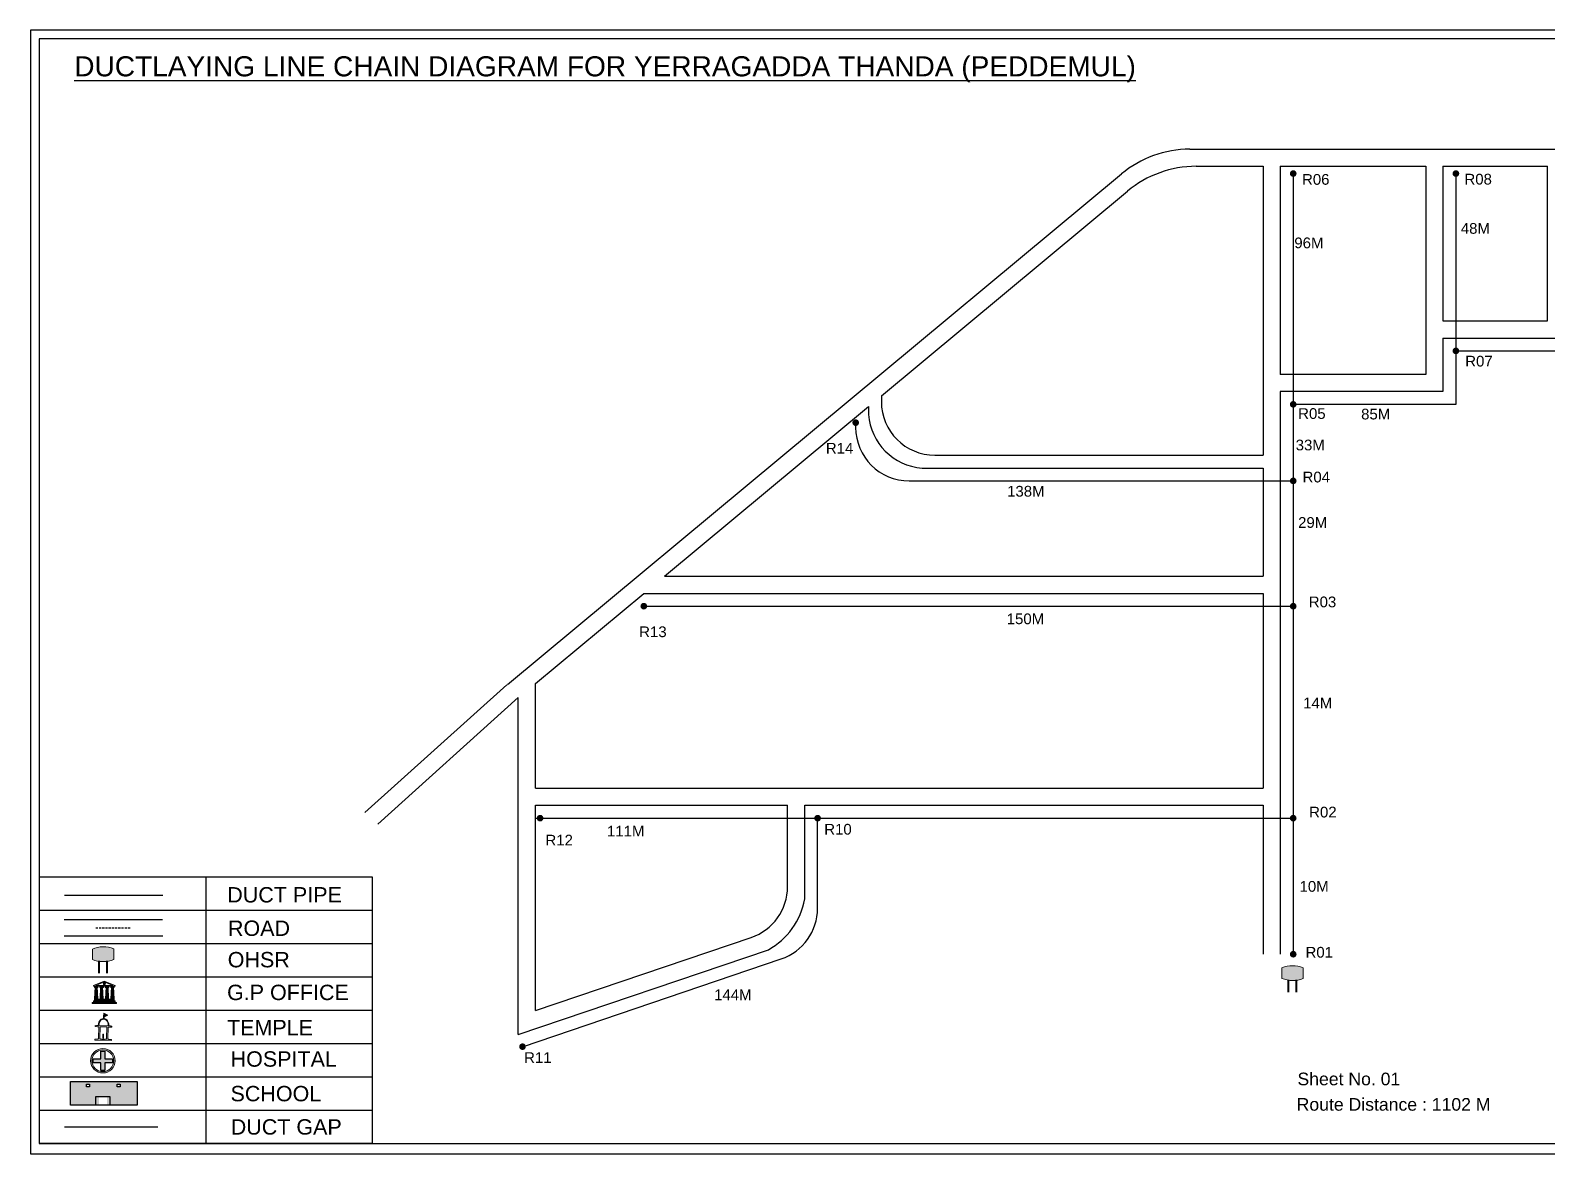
# Model space of a CAD drawing. Header units: inches. Extents: x 740 to 2793, y 71 to 1323.
# Drawn here: x 757 to 1465, y 799 to 1323 of the extents above; entities that cross this region are included whole.
import ezdxf

# ---------------------------------------------------------------- set-up
doc = ezdxf.new("R2010")
doc.units = ezdxf.units.IN
doc.header["$MEASUREMENT"] = 0
doc.linetypes.add('DASHEDX2', pattern=[1.5, 1, -0.5])
for name, color, linetype in [('LANDMARK', 7, 'Continuous'), ('OHT', 7, 'Continuous'), ('pipe', 5, 'Continuous')]:
    doc.layers.add(name, color=color, linetype=linetype)
doc.styles.get("Standard").update_dxf_attribs({"font": 'arial.ttf'})

# ---------------------------------------------------------------- blocks, each defined once
blk = doc.blocks.new('OHT')
at = {"linetype": 'Continuous', "lineweight": 0, "true_color": 0x0ffffc}
blk.add_hatch(color=4, dxfattribs=at).paths.add_polyline_path([(0.012, 1), (0, 1, 0.101323), (-0.4, 0.916), (-0.4, 0.525, 0.194075), (0.399, 0.521), (0.399, 0.921, 0.097877)])
at = {"color": 4, "linetype": 'Continuous', "lineweight": 0, "true_color": 0x0ffffc, "flags": 128}
for points in [[(-0.4, 0.525), (-0.4, 0.916)], [(0.399, 0.521), (0.399, 0.921)]]:
    blk.add_lwpolyline(points, dxfattribs=at)
at = {"color": 4, "linetype": 'Continuous', "lineweight": 0, "true_color": 0x0ffffc, "const_width": 0.075, "flags": 128}
for points in [[(-0.15, 0), (-0.15, 0.475)], [(0.15, 0), (0.15, 0.473)]]:
    blk.add_lwpolyline(points, dxfattribs=at)
at = {"color": 4, "linetype": 'Continuous', "lineweight": 0, "true_color": 0x0ffffc}
for centre, radius, start, end in [((0.006, -0.019), 1.019, 67.3109, 113.4711), ((0.004, 1.513), 1.068, 247.7682, 291.7007)]:
    blk.add_arc(centre, radius, start, end, dxfattribs=at)
blk = doc.blocks.new('Government_Office')
at = {"linetype": 'Continuous', "lineweight": 0, "true_color": 0xff0000}
h = blk.add_hatch(color=1, dxfattribs=at)
h.paths.add_polyline_path([(0.44, 0.72), (0.45, 0.75), (0, 0.93), (-0.45, 0.75), (-0.44, 0.72)])
h.paths.add_polyline_path([(0.355, 0.75), (-0.355, 0.75), (0, 0.9)], flags=16)
h.paths.add_polyline_path([(0, 0.778, -1), (0, 0.872, -1)], flags=0)
h = blk.add_hatch(color=1, dxfattribs=at)
edge = h.paths.add_edge_path()
edge.add_line((-0.27, 0.195), (-0.295, 0.675))
edge.add_line((-0.295, 0.675), (-0.29, 0.675))
edge.add_arc((-0.278, 0.688), 0.0176, 225.30401, 441.56588)
edge.add_line((-0.275, 0.705), (-0.395, 0.705))
edge.add_arc((-0.392, 0.688), 0.0176, 98.43412, 314.69599)
edge.add_line((-0.38, 0.675), (-0.375, 0.675))
edge.add_line((-0.375, 0.675), (-0.4, 0.195))
edge.add_line((-0.4, 0.195), (-0.27, 0.195))
h = blk.add_hatch(color=1, dxfattribs=at)
edge = h.paths.add_edge_path()
edge.add_line((-0.047, 0.195), (-0.072, 0.675))
edge.add_line((-0.072, 0.675), (-0.067, 0.675))
edge.add_arc((-0.054, 0.688), 0.0176, 225.30401, 441.56588)
edge.add_line((-0.052, 0.705), (-0.172, 0.705))
edge.add_arc((-0.169, 0.688), 0.0176, 98.43412, 314.69599)
edge.add_line((-0.157, 0.675), (-0.152, 0.675))
edge.add_line((-0.152, 0.675), (-0.177, 0.195))
edge.add_line((-0.177, 0.195), (-0.047, 0.195))
h = blk.add_hatch(color=1, dxfattribs=at)
edge = h.paths.add_edge_path()
edge.add_arc((0, 0.825), 0.0467, 90, 270)
edge.add_arc((0, 0.825), 0.0467, 270, 450)
h = blk.add_hatch(color=1, dxfattribs=at)
edge = h.paths.add_edge_path()
edge.add_line((0.177, 0.195), (0.152, 0.675))
edge.add_line((0.152, 0.675), (0.157, 0.675))
edge.add_arc((0.169, 0.688), 0.0176, 225.30401, 441.56588)
edge.add_line((0.172, 0.705), (0.052, 0.705))
edge.add_arc((0.054, 0.688), 0.0176, 98.43412, 314.69599)
edge.add_line((0.067, 0.675), (0.072, 0.675))
edge.add_line((0.072, 0.675), (0.047, 0.195))
edge.add_line((0.047, 0.195), (0.177, 0.195))
h = blk.add_hatch(color=1, dxfattribs=at)
edge = h.paths.add_edge_path()
edge.add_line((0.4, 0.195), (0.375, 0.675))
edge.add_line((0.375, 0.675), (0.38, 0.675))
edge.add_arc((0.392, 0.688), 0.0176, 225.30401, 441.56588)
edge.add_line((0.395, 0.705), (0.275, 0.705))
edge.add_arc((0.278, 0.688), 0.0176, 98.43412, 314.69599)
edge.add_line((0.29, 0.675), (0.295, 0.675))
edge.add_line((0.295, 0.675), (0.27, 0.195))
edge.add_line((0.27, 0.195), (0.4, 0.195))
for points in [[(-0.5, 0.05), (0.5, 0.05), (0.5, 0), (-0.5, 0)], [(-0.45, 0.075), (-0.45, 0.12), (0.45, 0.12), (0.45, 0.075)], [(-0.4, 0.14), (-0.4, 0.18), (0.4, 0.18), (0.4, 0.14)]]:
    blk.add_hatch(color=1, dxfattribs=at).paths.add_polyline_path(points)
at = {"color": 1, "linetype": 'Continuous', "lineweight": 0, "true_color": 0xff0000, "flags": 128}
for points in [[(-0.45, 0.75), (-0.44, 0.72), (0.44, 0.72), (0.45, 0.75), (0, 0.93)], [(-0.355, 0.75), (0.355, 0.75), (0, 0.9)], [(-0.5, 0.05), (0.5, 0.05), (0.5, 0), (-0.5, 0)], [(-0.45, 0.075), (-0.45, 0.12), (0.45, 0.12), (0.45, 0.075)], [(-0.4, 0.14), (-0.4, 0.18), (0.4, 0.18), (0.4, 0.14)]]:
    blk.add_lwpolyline(points, close=True, dxfattribs=at)
for points in [[(-0.27, 0.195), (-0.295, 0.675), (-0.29, 0.675, 1.379694), (-0.275, 0.705), (-0.395, 0.705, 1.379694), (-0.38, 0.675), (-0.375, 0.675), (-0.4, 0.195)], [(-0.047, 0.195), (-0.072, 0.675), (-0.067, 0.675, 1.379694), (-0.052, 0.705), (-0.172, 0.705, 1.379694), (-0.157, 0.675), (-0.152, 0.675), (-0.177, 0.195)], [(0, 0.872, 1), (0, 0.778, 1)], [(0.177, 0.195), (0.152, 0.675), (0.157, 0.675, 1.379694), (0.172, 0.705), (0.052, 0.705, 1.379694), (0.067, 0.675), (0.072, 0.675), (0.047, 0.195)], [(0.4, 0.195), (0.375, 0.675), (0.38, 0.675, 1.379694), (0.395, 0.705), (0.275, 0.705, 1.379694), (0.29, 0.675), (0.295, 0.675), (0.27, 0.195)]]:
    blk.add_lwpolyline(points, format="xyb", close=True, dxfattribs=at)
blk = doc.blocks.new('Temple')
at = {"linetype": 'Continuous', "lineweight": 0, "true_color": 0xff0000}
h = blk.add_hatch(color=1, dxfattribs=at)
edge = h.paths.add_edge_path()
edge.add_line((0.175, 0.49), (0.225, 0.49))
edge.add_line((0.225, 0.49), (0.225, 0.497))
edge.add_line((0.225, 0.497), (0.307, 0.497))
edge.add_line((0.307, 0.497), (0.307, 0.533))
edge.add_line((0.307, 0.533), (0.257, 0.533))
edge.add_line((0.257, 0.533), (0.257, 0.54))
edge.add_line((0.257, 0.54), (0.2, 0.54))
edge.add_spline(control_points=[(0.2, 0.54), (0.2, 0.589), (0.19, 0.638), (0.142, 0.743), (0.092, 0.79), (0.027, 0.805), (0.02, 0.806), (0.012, 0.806)], knot_values=[4.712389, 4.712389, 4.712389, 4.712389, 5.278166, 5.278166, 6.117402, 6.117402, 6.223801, 6.223801, 6.223801, 6.223801], degree=3, periodic=0)
edge.add_line((0.012, 0.806), (0.012, 0.79))
edge.add_line((0.012, 0.79), (-0.012, 0.79))
edge.add_line((-0.012, 0.79), (-0.012, 0.806))
edge.add_spline(control_points=[(-0.012, 0.806), (-0.055, 0.802), (-0.096, 0.781), (-0.171, 0.699), (-0.197, 0.628), (-0.2, 0.55), (-0.2, 0.545), (-0.2, 0.54)], knot_values=[6.343965, 6.343965, 6.343965, 6.343965, 6.956638, 6.956638, 7.795874, 7.795874, 7.853982, 7.853982, 7.853982, 7.853982], degree=3, periodic=0)
edge.add_line((-0.2, 0.54), (-0.257, 0.54))
edge.add_line((-0.257, 0.54), (-0.257, 0.533))
edge.add_line((-0.257, 0.533), (-0.307, 0.533))
edge.add_line((-0.307, 0.533), (-0.307, 0.497))
edge.add_line((-0.307, 0.497), (-0.225, 0.497))
edge.add_line((-0.225, 0.497), (-0.225, 0.49))
edge.add_line((-0.225, 0.49), (-0.175, 0.49))
edge.add_line((-0.175, 0.49), (-0.175, 0.07))
edge.add_arc((-0.205, 0.07), 0.03, -90, 0, ccw=False)
edge.add_line((-0.205, 0.04), (-0.257, 0.04))
edge.add_line((-0.257, 0.04), (-0.257, 0.033))
edge.add_line((-0.257, 0.033), (-0.307, 0.033))
edge.add_line((-0.307, 0.033), (-0.307, 0))
edge.add_line((-0.307, 0), (0.307, 0))
edge.add_line((0.307, 0), (0.307, 0.033))
edge.add_line((0.307, 0.033), (0.257, 0.033))
edge.add_line((0.257, 0.033), (0.257, 0.04))
edge.add_line((0.257, 0.04), (0.205, 0.04))
edge.add_arc((0.205, 0.07), 0.03, 180, 270, ccw=False)
edge.add_line((0.175, 0.07), (0.175, 0.49))
h.paths.add_polyline_path([(0.125, 0.07, -0.414214), (0.095, 0.04), (0.05, 0.04), (0.05, 0.033), (-0.05, 0.033), (-0.05, 0.04), (-0.095, 0.04, -0.414214), (-0.125, 0.07), (-0.125, 0.497), (0.125, 0.497)], flags=16)
edge = h.paths.add_edge_path(flags=16)
edge.add_ellipse((0, 0.54), major_axis=(0, 0.242), ratio=0.722808, start_angle=270, end_angle=450, ccw=False)
edge.add_line((0.175, 0.54), (-0.175, 0.54))
h.paths.add_polyline_path([(0.012, 0.23), (0.012, 0.07), (-0.012, 0.07), (-0.012, 0.23)], flags=0)
h = blk.add_hatch(color=1, dxfattribs=at)
edge = h.paths.add_edge_path()
edge.add_line((0.012, 0.857), (0, 0.85))
edge.add_line((0, 0.85), (-0.003, 0.925))
edge.add_line((-0.003, 0.925), (-0.012, 0.925))
edge.add_line((-0.012, 0.925), (-0.012, 0.806))
edge.add_spline(control_points=[(-0.012, 0.806), (-0.004, 0.807), (0.004, 0.807), (0.012, 0.806)], knot_values=[6.223801, 6.223801, 6.223801, 6.223801, 6.343965, 6.343965, 6.343965, 6.343965], degree=3, periodic=0)
edge.add_line((0.012, 0.806), (0.012, 0.857))
h = blk.add_hatch(color=1, dxfattribs=at)
edge = h.paths.add_edge_path()
edge.add_line((0.012, 0.79), (0.012, 0.806))
edge.add_spline(control_points=[(0.012, 0.806), (0.004, 0.807), (-0.004, 0.807), (-0.012, 0.806)], knot_values=[6.223801, 6.223801, 6.223801, 6.223801, 6.343965, 6.343965, 6.343965, 6.343965], degree=3, periodic=0)
edge.add_line((-0.012, 0.806), (-0.012, 0.79))
edge.add_line((-0.012, 0.79), (0.012, 0.79))
at = {"linetype": 'Continuous', "lineweight": 0, "true_color": 0xe66000}
blk.add_hatch(color=32, dxfattribs=at).paths.add_polyline_path([(-0.006, 1), (0.147, 0.931), (0, 0.85)])
at = {"color": 1, "linetype": 'Continuous', "lineweight": 0, "true_color": 0xff0000, "flags": 128}
for points in [[(0.012, 0.925), (-0.012, 0.925), (-0.012, 0.79), (0.012, 0.79)], [(0.012, 0.23), (-0.012, 0.23), (-0.012, 0.07), (0.012, 0.07)]]:
    blk.add_lwpolyline(points, close=True, dxfattribs=at)
at = {"color": 32, "linetype": 'Continuous', "lineweight": 0, "true_color": 0xe66000, "flags": 128}
blk.add_lwpolyline([(-0.006, 1), (0.147, 0.931), (0, 0.85), (-0.006, 1)], dxfattribs=at)
at = {"color": 1, "linetype": 'Continuous', "lineweight": 0, "true_color": 0xff0000, "flags": 128}
blk.add_lwpolyline([(0.2, 0.54), (0.257, 0.54), (0.257, 0.533), (0.307, 0.533), (0.307, 0.497), (0.225, 0.497), (0.225, 0.49), (0.175, 0.49), (0.175, 0.07, 0.414214), (0.205, 0.04), (0.257, 0.04), (0.257, 0.033), (0.307, 0.033), (0.307, 0), (-0.307, 0), (-0.307, 0.033), (-0.257, 0.033), (-0.257, 0.04), (-0.205, 0.04, 0.414214), (-0.175, 0.07), (-0.175, 0.49), (-0.225, 0.49), (-0.225, 0.497), (-0.307, 0.497), (-0.307, 0.533), (-0.257, 0.533), (-0.257, 0.54), (-0.2, 0.54)], format="xyb", dxfattribs=at)
blk.add_lwpolyline([(-0.175, 0.54), (0.175, 0.54)], dxfattribs=at)
blk.add_lwpolyline([(0.125, 0.497), (0.125, 0.07, -0.414214), (0.095, 0.04), (0.05, 0.04), (0.05, 0.033), (-0.05, 0.033), (-0.05, 0.04), (-0.095, 0.04, -0.414214), (-0.125, 0.07), (-0.125, 0.497)], format="xyb", close=True, dxfattribs=at)
at = {"color": 1, "linetype": 'Continuous', "lineweight": 0, "true_color": 0xff0000}
blk.add_ellipse((0, 0.54), major_axis=(0, 0.242), ratio=0.722808, start_param=4.712389, end_param=7.853982, dxfattribs=at)
blk.add_open_spline([(0.2, 0.54), (0.2, 0.589), (0.19, 0.638), (0.142, 0.743), (0.092, 0.79), (-0.023, 0.816), (-0.085, 0.794), (-0.171, 0.699), (-0.197, 0.628), (-0.2, 0.55), (-0.2, 0.545), (-0.2, 0.54)], degree=3, knots=[4.712389, 4.712389, 4.712389, 4.712389, 5.278166, 5.278166, 6.117402, 6.117402, 6.956638, 6.956638, 7.795874, 7.795874, 7.853982, 7.853982, 7.853982, 7.853982], dxfattribs=at)
blk = doc.blocks.new('*U6')
at = {"color": 0, "linetype": 'DASHEDX2', "transparency": 16777216}
blk.add_line((-8.22, 0), (8.01, 0), dxfattribs=at)
blk = doc.blocks.new('Hospital')
at = {"linetype": 'Continuous', "lineweight": 0, "true_color": 0x000000}
h = blk.add_hatch(color=18, dxfattribs=at)
h.paths.add_polyline_path([(-0.5, 0, 1), (0.5, 0, 1)])
h.paths.add_polyline_path([(0.446, 0, -1), (-0.446, 0, -1)], flags=16)
at = {"linetype": 'Continuous', "true_color": 0xff0000}
blk.add_hatch(color=1, dxfattribs=at).paths.add_polyline_path([(-0.394, 0.08), (-0.08, 0.08), (-0.08, 0.394), (0.08, 0.394), (0.08, 0.08), (0.394, 0.08), (0.394, -0.08), (0.08, -0.08), (0.08, -0.394), (-0.08, -0.394), (-0.08, -0.08), (-0.394, -0.08)])
at = {"color": 1, "linetype": 'Continuous', "true_color": 0xff0000, "flags": 128}
blk.add_lwpolyline([(-0.394, 0.08), (-0.08, 0.08), (-0.08, 0.394), (0.08, 0.394), (0.08, 0.08), (0.394, 0.08), (0.394, -0.08), (0.08, -0.08), (0.08, -0.394), (-0.08, -0.394), (-0.08, -0.08), (-0.394, -0.08)], close=True, dxfattribs=at)
at = {"color": 18, "linetype": 'Continuous', "lineweight": 0, "true_color": 0x000000}
for radius in [0.5, 0.446]:
    blk.add_circle((0, 0), radius, dxfattribs=at)

msp = doc.modelspace()

# ---------------------------------------------------------------- hatches: boundary and pattern name
at = {"ltscale": 0.5}
h = msp.add_hatch(color=5, dxfattribs=at)
h.dxf.hatch_style = 1
h.paths.add_polyline_path([(1347.56, 1256.17, 1), (1344.44, 1256.17, 1)])
h = msp.add_hatch(color=5, dxfattribs=at)
h.dxf.hatch_style = 1
h.paths.add_polyline_path([(1423.5, 1256.17, 1), (1420.38, 1256.17, 1)])
h = msp.add_hatch(color=5, dxfattribs=at)
h.dxf.hatch_style = 1
h.paths.add_polyline_path([(1423.5, 1173.37, 1), (1420.38, 1173.37, 1)])
h = msp.add_hatch(color=5, dxfattribs=at)
h.dxf.hatch_style = 1
h.paths.add_polyline_path([(1347.56, 1148.42, 1), (1344.44, 1148.42, 1)])
h = msp.add_hatch(color=5, dxfattribs=at)
h.dxf.hatch_style = 1
h.paths.add_polyline_path([(1143.35, 1139.86, 1), (1140.23, 1139.86, 1)])
h = msp.add_hatch(color=5, dxfattribs=at)
h.dxf.hatch_style = 1
h.paths.add_polyline_path([(1347.56, 1112.67, 1), (1344.44, 1112.67, 1)])
h = msp.add_hatch(color=5, dxfattribs=at)
h.dxf.hatch_style = 1
h.paths.add_polyline_path([(1044.46, 1054.17, 1), (1041.34, 1054.17, 1)])
h = msp.add_hatch(color=5, dxfattribs=at)
h.dxf.hatch_style = 1
h.paths.add_polyline_path([(1347.56, 1054.17, 1), (1344.44, 1054.17, 1)])
h = msp.add_hatch(color=5, dxfattribs=at)
h.dxf.hatch_style = 1
h.paths.add_polyline_path([(996.04, 955.2, 1), (992.92, 955.2, 1)])
h = msp.add_hatch(color=5, dxfattribs=at)
h.dxf.hatch_style = 1
h.paths.add_polyline_path([(1125.58, 955.2, 1), (1122.46, 955.2, 1)])
h = msp.add_hatch(color=5, dxfattribs=at)
h.dxf.hatch_style = 1
h.paths.add_polyline_path([(1347.56, 955.2, 1), (1344.44, 955.2, 1)])
h = msp.add_hatch(color=5, dxfattribs=at)
h.dxf.hatch_style = 1
h.paths.add_polyline_path([(1347.56, 891.67, 1), (1344.44, 891.67, 1)])
h = msp.add_hatch(color=5, dxfattribs=at)
h.dxf.hatch_style = 1
h.paths.add_polyline_path([(987.84, 848.51, 1), (984.73, 848.51, 1)])
at = {"true_color": 0xc8c92d}
h = msp.add_hatch(color=52, dxfattribs=at)
h.dxf.hatch_style = 1
h.paths.add_polyline_path([(781.52, 832.24), (775.36, 832.24), (775.36, 821.15), (781.52, 821.15)])
h.paths.add_polyline_path([(806.37, 832.24), (800.21, 832.24), (800.21, 821.15), (806.37, 821.15)])
at = {"true_color": 0x293189}
h = msp.add_hatch(color=177, dxfattribs=at)
h.dxf.hatch_style = 1
h.paths.add_polyline_path([(800.21, 832.24), (781.52, 832.24), (781.52, 821.15), (788.53, 821.15), (788.53, 824.78), (792.39, 824.78), (792.39, 821.15), (800.21, 821.15)])
h.paths.add_polyline_path([(784.19, 829.76), (782.82, 829.76), (782.82, 831.03), (784.19, 831.03)], flags=16)
h.paths.add_polyline_path([(797.07, 829.76), (797.07, 831.03), (798.44, 831.03), (798.44, 829.76)], flags=16)

# ---------------------------------------------------------------- linework, layer by layer
for p, q in [((1297.79, 1267.55), (1533.42, 1267.55)), ((979.21, 1017.63), (1265.81, 1255.99)), ((1300.68, 1259.55), (1331.97, 1259.55)), ((1331.97, 1259.55), (1331.97, 1124.67)), ((1339.97, 1259.55), (1407.9, 1259.55)), ((1339.97, 1259.55), (1339.97, 1162.42)), ((1407.9, 1259.55), (1407.9, 1162.42)), ((1415.9, 1259.55), (1464.74, 1259.55)), ((1415.9, 1259.55), (1415.9, 1187.37)), ((1464.74, 1187.37), (1464.74, 1259.55)), ((1153.76, 1152.39), (1268.71, 1247.99)), ((1415.9, 1187.37), (1464.74, 1187.37)), ((1415.9, 1179.37), (1415.9, 1154.42)), ((1415.9, 1179.37), (1472.74, 1179.37)), ((1407.9, 1162.42), (1339.97, 1162.42)), ((1339.97, 1154.42), (1339.97, 891.67)), ((1415.9, 1154.42), (1339.97, 1154.42)), ((1052.49, 1068.17), (1147.76, 1147.4)), ((1147.76, 1147.4), (1147.76, 1143.67)), ((1153.76, 1152.39), (1153.76, 1149.67)), ((1178.76, 1124.67), (1331.97, 1124.67)), ((1172.76, 1118.67), (1331.97, 1118.67)), ((1331.97, 1118.67), (1331.97, 1068.17)), ((1052.49, 1068.17), (1331.97, 1068.17)), ((992.32, 1018.13), (1042.87, 1060.17)), ((1042.87, 1060.17), (1331.97, 1060.17)), ((1331.97, 1060.17), (1331.97, 969.2)), ((912.68, 957.8), (978.97, 1017.43)), ((992.32, 969.2), (992.32, 1018.13)), ((918.71, 952.46), (984.32, 1011.48)), ((984.32, 854.19), (984.32, 1011.48)), ((992.32, 969.2), (1331.97, 969.2)), ((992.32, 865.35), (992.32, 961.2)), ((992.32, 961.2), (1109.99, 961.2)), ((1109.99, 923.19), (1109.99, 961.2)), ((1117.99, 961.2), (1331.97, 961.2)), ((1117.99, 917.46), (1117.99, 961.2)), ((1331.97, 961.2), (1331.97, 891.67)), ((760.68, 927.67), (760.68, 803.25)), ((838.44, 927.67), (838.44, 803.25)), ((916.21, 912.12), (760.68, 912.12)), ((772.33, 907.82), (818.22, 907.82)), ((772.33, 900.3), (818.45, 900.3)), ((992.32, 865.35), (1093.02, 899.52)), ((916.21, 896.56), (760.68, 896.56)), ((984.32, 854.19), (1101.02, 893.79)), ((916.21, 881.01), (760.68, 881.01)), ((916.21, 865.46), (760.68, 865.46)), ((916.21, 849.91), (760.68, 849.91)), ((760.68, 834.35), (916.21, 834.35)), ((760.68, 818.8), (916.21, 818.8)), ((916.21, 803.25), (760.68, 803.25))]:
    msp.add_line(p, q)
for points in [[(756.56, 1323.05), (756.56, 798.55), (1646.7, 798.55), (1646.7, 1323.05)], [(760.67, 1319.03), (760.67, 803.26), (1641.99, 803.26), (1641.99, 1319.03)], [(806.44, 832.24), (806.44, 821.15), (775.36, 821.15), (775.36, 832.24)], [(784.19, 831.03), (784.19, 829.76), (782.82, 829.76), (782.82, 831.03)], [(797.07, 829.76), (797.07, 831.03), (798.44, 831.03), (798.44, 829.76)]]:
    msp.add_lwpolyline(points, close=True)
for points in [[(916.21, 803.25), (916.21, 927.67), (760.68, 927.67)], [(787.2, 821.15), (787.2, 825.25), (793.72, 825.25), (793.72, 821.15)]]:
    msp.add_lwpolyline(points)
for centre, radius, start, end in [((1297.79, 1217.55), 50, 90, 129.74963), ((1300.68, 1209.55), 50, 90, 129.74963), ((1178.76, 1149.67), 25, 180, 270), ((1174.79, 1145.71), 27.11, 184.30759, 265.69241), ((1084.99, 923.19), 25, 288.74357, 0), ((1084.99, 923.19), 33.49, 298.5966, 350.14697)]:
    msp.add_arc(centre, radius, start, end)
at = {"layer": 'OHT', "color": 5}
msp.add_line((772.5, 919.2), (818.39, 919.2), dxfattribs=at)
at = {"layer": 'OHT', "color": 1}
msp.add_line((772.5, 811.02), (816.09, 811.02), dxfattribs=at)
at = {"layer": 'pipe'}
for p, q in [((1345.97, 1256.47), (1345.97, 1162.42)), ((1421.9, 1255.99), (1421.9, 1187.37)), ((1421.9, 1187.37), (1421.9, 1148.42)), ((1421.9, 1173.37), (1478.74, 1173.37)), ((1345.97, 1162.42), (1345.97, 891.67)), ((1421.9, 1148.42), (1345.97, 1148.42)), ((1141.76, 1140.04), (1141.76, 1137.67)), ((1166.76, 1112.67), (1345.97, 1112.67)), ((1042.87, 1054.17), (1345.97, 1054.17)), ((992.32, 955.2), (1109.99, 955.2)), ((1109.99, 955.2), (1345.97, 955.2)), ((1123.99, 913.16), (1123.99, 955.2)), ((986.25, 848.51), (1107.02, 889.49))]:
    msp.add_line(p, q, dxfattribs=at)
for centre, start, end in [((1166.76, 1137.67), 180, 270), ((1098.99, 913.16), 288.74357, 0)]:
    msp.add_arc(centre, 25, start, end, dxfattribs=at)

# ---------------------------------------------------------------- block references
at = {"linetype": 'DASHEDX2'}
msp.add_blockref('*U6', (795.33, 904.06), dxfattribs=at)
at = {"layer": 'LANDMARK'}
for name, p, xscale, yscale, zscale in [('Government_Office', (791.09, 868.6), 11.32114773247135, 11.32114773247135, 11.32114773247135), ('Hospital', (790.41, 841.94), 11.41772014427468, 11.41772014427468, 11.41772014427468)]:
    msp.add_blockref(name, p, dxfattribs=dict(at, xscale=xscale, yscale=yscale, zscale=zscale))
at = {"layer": 'LANDMARK', "xscale": 12.62452535729322, "yscale": 12.62452535729322, "zscale": 12.62452535729322, "rotation": 358.3713438591284}
msp.add_blockref('Temple', (790.52, 851.48), dxfattribs=at)
at = {"layer": 'OHT', "xscale": 12.45189723782068, "yscale": 12.45189723782068, "zscale": 12.45189723782068}
for p in [(790.5, 882.7), (1345.64, 873.86)]:
    msp.add_blockref('OHT', p, dxfattribs=at)

# ---------------------------------------------------------------- texts
at = {"color": 242, "true_color": 0xcd2027}
msp.add_text('%%UDUCTLAYING LINE CHAIN DIAGRAM FOR YERRAGADDA THANDA (PEDDEMUL)', height=9.375, dxfattribs=at).set_placement((777.06, 1301.56))
for s, height, p in [('R06', 5, (1350.12, 1250.95)), ('R08', 5, (1425.92, 1251.05)), ('48M', 5, (1424.23, 1228.06)), ('96M', 5, (1346.52, 1221.31)), ('R07', 5, (1426.3, 1166.09)), ('R05', 5, (1348.31, 1141.62)), ('85M', 5, (1377.7, 1141.37)), ('R14', 5, (1127.87, 1125.43)), ('33M', 5, (1347.15, 1126.94)), ('R04', 5, (1350.36, 1111.97)), ('138M', 5, (1212.47, 1105.35)), ('29M', 5, (1348.28, 1090.76)), ('R03', 5, (1353.27, 1053.67)), ('150M', 5, (1212.28, 1045.78)), ('R13', 5, (1040.74, 1039.72)), ('14M', 5, (1350.64, 1006.46)), ('R02', 5, (1353.44, 955.54)), ('111M', 5, (1025.71, 946.64)), ('R10', 5, (1127.12, 947.52)), ('R12', 5, (996.99, 942.44)), ('DUCT PIPE', 7.178, (848.48, 915.83)), ('10M', 5, (1348.96, 920.85)), ('ROAD ', 7.178, (848.79, 900.22)), ('OHSR', 7.178, (848.69, 885.55)), ('R01', 5, (1351.76, 890.08)), ('G.P OFFICE', 7.178, (848.37, 870.26)), ('144M', 5, (1075.69, 870.22)), ('TEMPLE', 7.178, (848.36, 853.85)), ('HOSPITAL', 7.178, (850.04, 839.16)), ('R11', 5, (987.04, 840.9)), ('Sheet No. 01', 5.886, (1347.98, 830.49)), ('SCHOOL', 7.178, (849.99, 823)), ('Route Distance : 1102 M', 5.886, (1347.61, 818.62)), ('DUCT GAP', 7.178, (850.09, 807.45))]:
    msp.add_text(s, height=height).set_placement(p)

doc.saveas('drawing.dxf')
